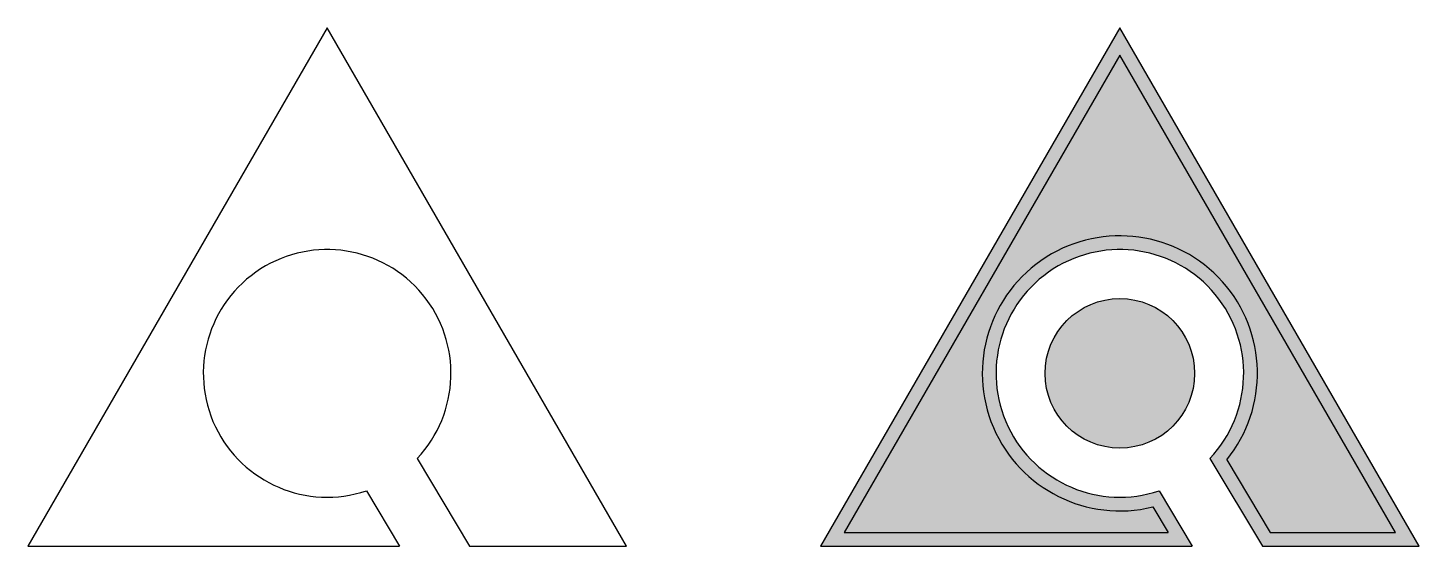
# Model space of a CAD drawing. Extents: x -299 to -96, y 53 to 129.
import ezdxf

# ---------------------------------------------------------------- set-up
doc = ezdxf.new("R2010")
doc.units = 12
doc.layers.add('cotas', color=250, linetype='Continuous')

msp = doc.modelspace()

# ---------------------------------------------------------------- hatches: boundary and pattern name
at = {"layer": 'cotas'}
h = msp.add_hatch(color=252, dxfattribs=at)
h.paths.add_polyline_path([(-150.93, 78.55, 1), (-129.16, 78.55, 1)], flags=16)
h.paths.add_polyline_path([(-126.94, 66.16), (-119.29, 53.38), (-96.46, 53.38), (-140.04, 128.87), (-183.63, 53.38), (-129.51, 53.38), (-134.33, 61.45, -8.102191)])
h.paths.add_polyline_path([(-135.26, 59.1), (-133.03, 55.38), (-180.16, 55.38), (-140.04, 124.87), (-99.92, 55.38), (-118.16, 55.38), (-124.48, 65.94, 6.110928)], flags=16)
msp.add_hatch(color=254, dxfattribs=at).paths.add_polyline_path([(-140.04, 124.87), (-180.16, 55.38), (-133.03, 55.38), (-135.26, 59.1, -6.110928), (-124.48, 65.94), (-118.16, 55.38), (-99.92, 55.38)])

# ---------------------------------------------------------------- linework, layer by layer
for p, q in [((-242.36, 66.16), (-234.71, 53.38)), ((-126.94, 66.16), (-119.29, 53.38)), ((-124.48, 65.94), (-118.16, 55.38)), ((-249.75, 61.45), (-244.92, 53.38)), ((-134.33, 61.45), (-129.51, 53.38)), ((-135.26, 59.1), (-133.03, 55.38))]:
    msp.add_line(p, q, dxfattribs=at)
for points in [[(-234.71, 53.38), (-211.88, 53.38), (-255.46, 128.87), (-299.04, 53.38), (-244.92, 53.38)], [(-119.29, 53.38), (-96.46, 53.38), (-140.04, 128.87), (-183.63, 53.38), (-129.51, 53.38)], [(-118.16, 55.38), (-99.92, 55.38), (-140.04, 124.87), (-180.16, 55.38), (-133.03, 55.38)]]:
    msp.add_lwpolyline(points, dxfattribs=at)
msp.add_circle((-140.04, 78.55), 10.89, dxfattribs=at)
for centre, radius, start, end in [((-140.04, 78.55), 20.03, 320.9954, 283.8211), ((-255.46, 78.55), 18.03, 316.6086, 288.4643), ((-140.04, 78.55), 18.03, 316.6086, 288.4643)]:
    msp.add_arc(centre, radius, start, end, dxfattribs=at)

doc.saveas('drawing.dxf')
